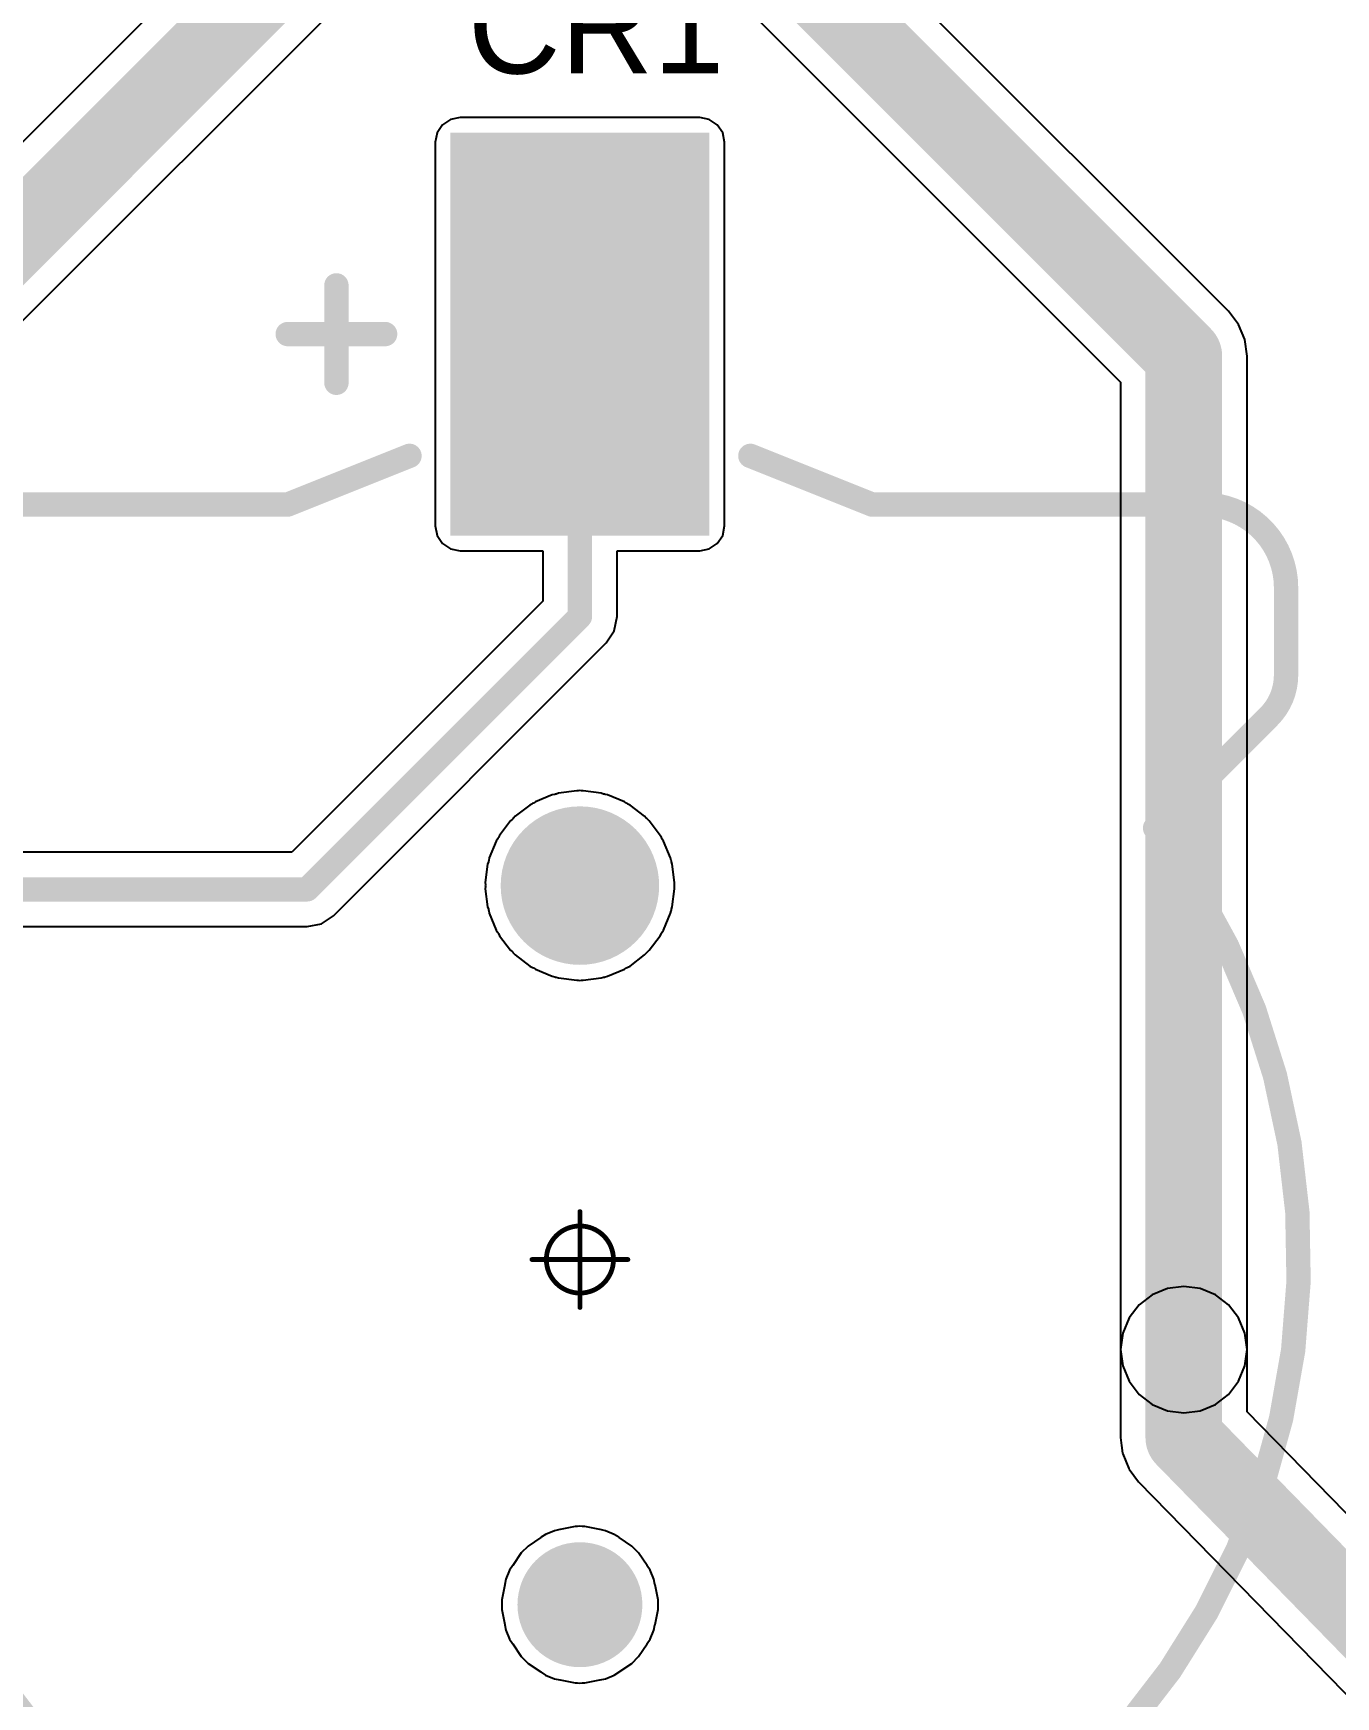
# Model space of a CAD drawing. Header units: millimetres. Extents: x 0.99 to 9.85, y 0.8 to 4.18.
# Drawn here: x 8.238 to 8.773, y 1.479 to 2.163 of the extents above; entities that cross this region are included whole.
import ezdxf

# ---------------------------------------------------------------- set-up
doc = ezdxf.new("R2010")
doc.units = ezdxf.units.MM
doc.header["$MEASUREMENT"] = 0
for name, color, linetype in [('BottomLayer', 5, 'Continuous'), ('BottomSolder', 6, 'Continuous'), ('Mechanical15', 56, 'Continuous'), ('MultiLayer', 9, 'Continuous'), ('PadHoleLayer', 156, 'Continuous'), ('TopLayer', 1, 'Continuous'), ('TopOverlay', 2, 'Continuous'), ('TopPaste', 8, 'Continuous'), ('TopSolder', 216, 'Continuous'), ('ViaHoleLayer', 16, 'Continuous')]:
    doc.layers.add(name, color=color, linetype=linetype)

# ---------------------------------------------------------------- blocks, each defined once
blk = doc.blocks.new('CR1220_A_69')
at = {"layer": 'BottomLayer'}
for points, const_width in [([(0.13927, 0, 1), (0.16781, 0, 1)], 0.02854), ([(-0.15256, 0, 1), (-0.13091, 0, 1)], 0.02165)]:
    blk.add_lwpolyline(points, format="xyb", close=True, dxfattribs=dict(at, const_width=const_width))
at = {"layer": 'BottomSolder'}
for points, const_width in [([(0.13727, 0, 1), (0.16981, 0, 1)], 0.03254), ([(-0.15456, 0, 1), (-0.12891, 0, 1)], 0.02565)]:
    blk.add_lwpolyline(points, format="xyb", close=True, dxfattribs=dict(at, const_width=const_width))
at = {"layer": 'Mechanical15', "const_width": 0.00197}
for points in [[(0, 0.01969), (0, -0.01969)], [(-0.01969, 0), (0.01969, 0)]]:
    blk.add_lwpolyline(points, dxfattribs=at)
at = {"layer": 'Mechanical15'}
for points, const_width in [([(-0.00049, 0.01969, 1), (0.00049, 0.01969, 1)], 0.000984), ([(0.01378, 0, 1), (-0.01378, 0, 1)], 0.00197), ([(-0.02018, 0, 1), (-0.01919, 0, 1)], 0.000984), ([(-0.01427, 0, 1), (-0.01329, 0, 1)], 0.000984), ([(0.01329, 0, 1), (0.01427, 0, 1)], 0.000984), ([(0.01919, 0, 1), (0.02018, 0, 1)], 0.000984), ([(-0.00049, -0.01969, 1), (0.00049, -0.01969, 1)], 0.000984)]:
    blk.add_lwpolyline(points, format="xyb", close=True, dxfattribs=dict(at, const_width=const_width))
at = {"layer": 'MultiLayer'}
for points, const_width in [([(0.13927, 0, 1), (0.16781, 0, 1)], 0.02854), ([(-0.15256, 0, 1), (-0.13091, 0, 1)], 0.02165)]:
    blk.add_lwpolyline(points, format="xyb", close=True, dxfattribs=dict(at, const_width=const_width))
at = {"layer": 'PadHoleLayer'}
for points, const_width in [([(0.13927, 0, 1), (0.16781, 0, 1)], 0.02854), ([(-0.15256, 0, 1), (-0.13091, 0, 1)], 0.02165)]:
    blk.add_lwpolyline(points, format="xyb", close=True, dxfattribs=dict(at, const_width=const_width))
at = {"layer": 'TopLayer'}
for points, const_width in [([(0.13927, 0, 1), (0.16781, 0, 1)], 0.02854), ([(-0.15256, 0, 1), (-0.13091, 0, 1)], 0.02165)]:
    blk.add_lwpolyline(points, format="xyb", close=True, dxfattribs=dict(at, const_width=const_width))
blk.add_solid([(0.30126, 0.04921), (0.30126, -0.04921), (0.45874, 0.04921), (0.45874, -0.04921)], dxfattribs=at)
at = {"layer": 'TopOverlay', "const_width": 0.01}
for points in [[(0.17717, -0.23622, -2), (0.17717, 0.23622)], [(0.31, -0.25586, -0.414214), (0.27586, -0.29)], [(0.24, -0.29, -0.198912), (0.22293, -0.28293)]]:
    blk.add_lwpolyline(points, format="xyb", dxfattribs=at)
for points in [[(0.31, 0.25586), (0.31, 0.12)], [(0.31, 0.12), (0.33, 0.07)], [(0.38, 0.12), (0.38, 0.08)], [(0.36, 0.1), (0.4, 0.1)], [(0.33, -0.07), (0.31, -0.12)], [(0.31, -0.12), (0.31, -0.25586)], [(0.18, -0.24), (0.19, -0.25)], [(0.19, -0.25), (0.22293, -0.28293)], [(0.24, -0.29), (0.27586, -0.29)]]:
    blk.add_lwpolyline(points, dxfattribs=at)
at = {"layer": 'TopOverlay', "const_width": 0.005}
for points in [[(0.3075, 0.12, 1), (0.3125, 0.12, 1)], [(0.3075, 0.12, 1), (0.3125, 0.12, 1)], [(0.3775, 0.12, 1), (0.3825, 0.12, 1)], [(0.3575, 0.1, 1), (0.3625, 0.1, 1)], [(0.3975, 0.1, 1), (0.4025, 0.1, 1)], [(0.3775, 0.08, 1), (0.3825, 0.08, 1)], [(0.3275, 0.07, 1), (0.3325, 0.07, 1)], [(0.3275, -0.07, 1), (0.3325, -0.07, 1)], [(0.3075, -0.12, 1), (0.3125, -0.12, 1)], [(0.3075, -0.12, 1), (0.3125, -0.12, 1)], [(0.17467, -0.23622, 1), (0.17967, -0.23622, 1)], [(0.1775, -0.24, 1), (0.1825, -0.24, 1)], [(0.1875, -0.25, 1), (0.1925, -0.25, 1)], [(0.1875, -0.25, 1), (0.1925, -0.25, 1)], [(0.3075, -0.25586, 1), (0.3125, -0.25586, 1)], [(0.3075, -0.25586, 1), (0.3125, -0.25586, 1)], [(0.22043, -0.28293, 1), (0.22543, -0.28293, 1)], [(0.22043, -0.28293, 1), (0.22543, -0.28293, 1)], [(0.2375, -0.29, 1), (0.2425, -0.29, 1)], [(0.2375, -0.29, 1), (0.2425, -0.29, 1)], [(0.27336, -0.29, 1), (0.27836, -0.29, 1)], [(0.27336, -0.29, 1), (0.27836, -0.29, 1)]]:
    blk.add_lwpolyline(points, format="xyb", close=True, dxfattribs=at)
at = {"layer": 'TopPaste'}
blk.add_solid([(0.30126, 0.04921), (0.30126, -0.04921), (0.45874, 0.04921), (0.45874, -0.04921)], dxfattribs=at)
at = {"layer": 'TopSolder'}
for points, const_width in [([(0.13727, 0, 1), (0.16981, 0, 1)], 0.03254), ([(-0.15456, 0, 1), (-0.12891, 0, 1)], 0.02565)]:
    blk.add_lwpolyline(points, format="xyb", close=True, dxfattribs=dict(at, const_width=const_width))
blk.add_solid([(0.29726, 0.05321), (0.29726, -0.05321), (0.46274, 0.05321), (0.46274, -0.05321)], dxfattribs=at)

msp = doc.modelspace()

# ---------------------------------------------------------------- linework, layer by layer
at = {"layer": 'BottomLayer'}
for p, q in [((8.46167, 1.85144), (8.45422, 1.85046)), ((8.46234, 1.8514), (8.46167, 1.85144)), ((8.463, 1.85153), (8.46234, 1.8514)), ((8.46366, 1.8514), (8.463, 1.85153)), ((8.46433, 1.85144), (8.46366, 1.8514)), ((8.47178, 1.85046), (8.46433, 1.85144)), ((8.4424, 1.84556), (8.43644, 1.84099)), ((8.4433, 1.84601), (8.4424, 1.84556)), ((8.44356, 1.84621), (8.4433, 1.84601)), ((8.44387, 1.84634), (8.44356, 1.84621)), ((8.4447, 1.8469), (8.44387, 1.84634)), ((8.45165, 1.84977), (8.4447, 1.8469)), ((8.45263, 1.84997), (8.45165, 1.84977)), ((8.45294, 1.85009), (8.45263, 1.84997)), ((8.45327, 1.85014), (8.45294, 1.85009)), ((8.45422, 1.85046), (8.45327, 1.85014)), ((8.47273, 1.85014), (8.47178, 1.85046)), ((8.47306, 1.85009), (8.47273, 1.85014)), ((8.47337, 1.84997), (8.47306, 1.85009)), ((8.47435, 1.84977), (8.47337, 1.84997)), ((8.4813, 1.8469), (8.47435, 1.84977)), ((8.48213, 1.84634), (8.4813, 1.8469)), ((8.48244, 1.84621), (8.48213, 1.84634)), ((8.4827, 1.84601), (8.48244, 1.84621)), ((8.4836, 1.84556), (8.4827, 1.84601)), ((8.48956, 1.84099), (8.4836, 1.84556)), ((8.43455, 1.83911), (8.42998, 1.83315)), ((8.43531, 1.83977), (8.43455, 1.83911)), ((8.43551, 1.84003), (8.43531, 1.83977)), ((8.43577, 1.84023), (8.43551, 1.84003)), ((8.43644, 1.84099), (8.43577, 1.84023)), ((8.49023, 1.84023), (8.48956, 1.84099)), ((8.49049, 1.84003), (8.49023, 1.84023)), ((8.49069, 1.83977), (8.49049, 1.84003)), ((8.49145, 1.83911), (8.49069, 1.83977)), ((8.49602, 1.83315), (8.49145, 1.83911)), ((8.42865, 1.83084), (8.42577, 1.8239)), ((8.42921, 1.83167), (8.42865, 1.83084)), ((8.42933, 1.83198), (8.42921, 1.83167)), ((8.42953, 1.83224), (8.42933, 1.83198)), ((8.42998, 1.83315), (8.42953, 1.83224)), ((8.49647, 1.83224), (8.49602, 1.83315)), ((8.49667, 1.83198), (8.49647, 1.83224)), ((8.49679, 1.83167), (8.49667, 1.83198)), ((8.49735, 1.83084), (8.49679, 1.83167)), ((8.50023, 1.8239), (8.49735, 1.83084)), ((8.42577, 1.8239), (8.42558, 1.82291)), ((8.50042, 1.82291), (8.50023, 1.8239)), ((8.42508, 1.82133), (8.4241, 1.81387)), ((8.42541, 1.82228), (8.42508, 1.82133)), ((8.42545, 1.82261), (8.42541, 1.82228)), ((8.42558, 1.82291), (8.42545, 1.82261)), ((8.50055, 1.82261), (8.50042, 1.82291)), ((8.50059, 1.82228), (8.50055, 1.82261)), ((8.50092, 1.82133), (8.50059, 1.82228)), ((8.5019, 1.81387), (8.50092, 1.82133)), ((8.4241, 1.81387), (8.42417, 1.81287)), ((8.42417, 1.81221), (8.4241, 1.81121)), ((8.4241, 1.81121), (8.42508, 1.80376)), ((8.42417, 1.81287), (8.42412, 1.81254)), ((8.42412, 1.81254), (8.42417, 1.81221)), ((8.50092, 1.80376), (8.5019, 1.81121)), ((8.50183, 1.81287), (8.5019, 1.81387)), ((8.50188, 1.81254), (8.50183, 1.81287)), ((8.50183, 1.81221), (8.50188, 1.81254)), ((8.5019, 1.81121), (8.50183, 1.81221)), ((8.42508, 1.80376), (8.42541, 1.80281)), ((8.50059, 1.80281), (8.50092, 1.80376)), ((8.42541, 1.80281), (8.42545, 1.80248)), ((8.42545, 1.80248), (8.42558, 1.80218)), ((8.42558, 1.80218), (8.42577, 1.80119)), ((8.42577, 1.80119), (8.42865, 1.79425)), ((8.49735, 1.79425), (8.50023, 1.80119)), ((8.50023, 1.80119), (8.50042, 1.80218)), ((8.50042, 1.80218), (8.50055, 1.80248)), ((8.50055, 1.80248), (8.50059, 1.80281)), ((8.42865, 1.79425), (8.42921, 1.79341)), ((8.42921, 1.79341), (8.42933, 1.79311)), ((8.42933, 1.79311), (8.42953, 1.79284)), ((8.42953, 1.79284), (8.42998, 1.79194)), ((8.42998, 1.79194), (8.43455, 1.78598)), ((8.49145, 1.78598), (8.49602, 1.79194)), ((8.49602, 1.79194), (8.49647, 1.79284)), ((8.49647, 1.79284), (8.49667, 1.79311)), ((8.49667, 1.79311), (8.49679, 1.79341)), ((8.49679, 1.79341), (8.49735, 1.79425)), ((8.43455, 1.78598), (8.43531, 1.78532)), ((8.43531, 1.78532), (8.43551, 1.78505)), ((8.43551, 1.78505), (8.43577, 1.78485)), ((8.43577, 1.78485), (8.43644, 1.7841)), ((8.43644, 1.7841), (8.4424, 1.77952)), ((8.4836, 1.77952), (8.48956, 1.7841)), ((8.48956, 1.7841), (8.49023, 1.78485)), ((8.49023, 1.78485), (8.49049, 1.78505)), ((8.49049, 1.78505), (8.49069, 1.78532)), ((8.49069, 1.78532), (8.49145, 1.78598)), ((8.4424, 1.77952), (8.4433, 1.77908)), ((8.4433, 1.77908), (8.44356, 1.77888)), ((8.44356, 1.77888), (8.44387, 1.77875)), ((8.44387, 1.77875), (8.4447, 1.77819)), ((8.4447, 1.77819), (8.45165, 1.77531)), ((8.47435, 1.77531), (8.4813, 1.77819)), ((8.4813, 1.77819), (8.48213, 1.77875)), ((8.48213, 1.77875), (8.48244, 1.77888)), ((8.48244, 1.77888), (8.4827, 1.77908)), ((8.4827, 1.77908), (8.4836, 1.77952)), ((8.45165, 1.77531), (8.45263, 1.77512)), ((8.45263, 1.77512), (8.45294, 1.77499)), ((8.45294, 1.77499), (8.45327, 1.77495)), ((8.45327, 1.77495), (8.45422, 1.77463)), ((8.45422, 1.77463), (8.46167, 1.77364)), ((8.46167, 1.77364), (8.46234, 1.77369)), ((8.46234, 1.77369), (8.463, 1.77356)), ((8.463, 1.77356), (8.46366, 1.77369)), ((8.46366, 1.77369), (8.46433, 1.77364)), ((8.46433, 1.77364), (8.47178, 1.77463)), ((8.47178, 1.77463), (8.47273, 1.77495)), ((8.47273, 1.77495), (8.47306, 1.77499)), ((8.47306, 1.77499), (8.47337, 1.77512)), ((8.47337, 1.77512), (8.47435, 1.77531)), ((8.70428, 1.64709), (8.69801, 1.64449)), ((8.711, 1.64797), (8.70428, 1.64709)), ((8.71772, 1.64709), (8.711, 1.64797)), ((8.72399, 1.64449), (8.71772, 1.64709)), ((8.69264, 1.64036), (8.68851, 1.63499)), ((8.69801, 1.64449), (8.69264, 1.64036)), ((8.72936, 1.64036), (8.72399, 1.64449)), ((8.73349, 1.63499), (8.72936, 1.64036)), ((8.68851, 1.63499), (8.68591, 1.62872)), ((8.73609, 1.62872), (8.73349, 1.63499)), ((8.68591, 1.62872), (8.68503, 1.622)), ((8.73697, 1.622), (8.73609, 1.62872)), ((8.68503, 1.622), (8.68503, 1.58589)), ((8.73697, 1.59647), (8.73697, 1.622)), ((9.09621, 1.22865), (8.73697, 1.59647)), ((8.68503, 1.58589), (8.68545, 1.58268)), ((8.68545, 1.58268), (8.68584, 1.57946)), ((8.68584, 1.57946), (8.68589, 1.57932)), ((8.68589, 1.57932), (8.68591, 1.57917)), ((8.68591, 1.57917), (8.68715, 1.57618)), ((8.68715, 1.57618), (8.68836, 1.57317)), ((8.68836, 1.57317), (8.68845, 1.57305)), ((8.68845, 1.57305), (8.68851, 1.5729)), ((8.68851, 1.5729), (8.69048, 1.57034)), ((8.69048, 1.57034), (8.69242, 1.56774)), ((8.69242, 1.56774), (9.05899, 1.19242)), ((8.44693, 1.54483), (8.44172, 1.54136)), ((8.44704, 1.54492), (8.44693, 1.54483)), ((8.44708, 1.54493), (8.44704, 1.54492)), ((8.44889, 1.54614), (8.44708, 1.54493)), ((8.45256, 1.54766), (8.44889, 1.54614)), ((8.45469, 1.54809), (8.45256, 1.54766)), ((8.45474, 1.54811), (8.45469, 1.54809)), ((8.45487, 1.54812), (8.45474, 1.54811)), ((8.46101, 1.54935), (8.45487, 1.54812)), ((8.46202, 1.54935), (8.46101, 1.54935)), ((8.463, 1.54954), (8.46202, 1.54935)), ((8.46398, 1.54935), (8.463, 1.54954)), ((8.46499, 1.54935), (8.46398, 1.54935)), ((8.47113, 1.54812), (8.46499, 1.54935)), ((8.47126, 1.54811), (8.47113, 1.54812)), ((8.4713, 1.54809), (8.47126, 1.54811)), ((8.47344, 1.54766), (8.4713, 1.54809)), ((8.47711, 1.54614), (8.47344, 1.54766)), ((8.47892, 1.54493), (8.47711, 1.54614)), ((8.47896, 1.54492), (8.47892, 1.54493)), ((8.47907, 1.54484), (8.47896, 1.54492)), ((8.48428, 1.54136), (8.47907, 1.54484)), ((8.43891, 1.53854), (8.43543, 1.53334)), ((8.44172, 1.54136), (8.43891, 1.53854)), ((8.44172, 1.54136), (8.44172, 1.54136)), ((8.48709, 1.53854), (8.48428, 1.54136)), ((8.49057, 1.53334), (8.48709, 1.53854)), ((8.48709, 1.53854), (8.48709, 1.53854)), ((8.43413, 1.53138), (8.4326, 1.52771)), ((8.43533, 1.53319), (8.43413, 1.53138)), ((8.43535, 1.53323), (8.43533, 1.53319)), ((8.43543, 1.53334), (8.43535, 1.53323)), ((8.49065, 1.53323), (8.49057, 1.53334)), ((8.49067, 1.53319), (8.49065, 1.53323)), ((8.49187, 1.53138), (8.49067, 1.53319)), ((8.4934, 1.52771), (8.49187, 1.53138)), ((8.43214, 1.5254), (8.43092, 1.51926)), ((8.43216, 1.52553), (8.43214, 1.5254)), ((8.43218, 1.52557), (8.43216, 1.52553)), ((8.4326, 1.52771), (8.43218, 1.52557)), ((8.49382, 1.52557), (8.4934, 1.52771)), ((8.49384, 1.52553), (8.49382, 1.52557)), ((8.49386, 1.5254), (8.49384, 1.52553)), ((8.49508, 1.51926), (8.49386, 1.5254)), ((8.43092, 1.51926), (8.43092, 1.51528)), ((8.49508, 1.51528), (8.49508, 1.51926)), ((8.43092, 1.51528), (8.43214, 1.50914)), ((8.49386, 1.50914), (8.49508, 1.51528)), ((8.43214, 1.50914), (8.43216, 1.509)), ((8.43216, 1.509), (8.43218, 1.50896)), ((8.43218, 1.50896), (8.4326, 1.50683)), ((8.4326, 1.50683), (8.43413, 1.50315)), ((8.43413, 1.50315), (8.43533, 1.50135)), ((8.49067, 1.50135), (8.49187, 1.50315)), ((8.49187, 1.50315), (8.4934, 1.50683)), ((8.4934, 1.50683), (8.49382, 1.50896)), ((8.49382, 1.50896), (8.49384, 1.509)), ((8.49384, 1.509), (8.49386, 1.50914)), ((8.43533, 1.50135), (8.43535, 1.5013)), ((8.43535, 1.5013), (8.43543, 1.5012)), ((8.43543, 1.5012), (8.43891, 1.49599)), ((8.43891, 1.49599), (8.43891, 1.49599)), ((8.43891, 1.49599), (8.44172, 1.49318)), ((8.48428, 1.49318), (8.48709, 1.49599)), ((8.48709, 1.49599), (8.49057, 1.5012)), ((8.49057, 1.5012), (8.49065, 1.5013)), ((8.49065, 1.5013), (8.49067, 1.50135)), ((8.44172, 1.49318), (8.44693, 1.4897)), ((8.44693, 1.4897), (8.44704, 1.48962)), ((8.44704, 1.48962), (8.44708, 1.4896)), ((8.44708, 1.4896), (8.44889, 1.48839)), ((8.47711, 1.48839), (8.47892, 1.4896)), ((8.47892, 1.4896), (8.47896, 1.48962)), ((8.47896, 1.48962), (8.47907, 1.4897)), ((8.47907, 1.4897), (8.48428, 1.49318)), ((8.48428, 1.49318), (8.48428, 1.49318)), ((8.44889, 1.48839), (8.45256, 1.48687)), ((8.45256, 1.48687), (8.45469, 1.48645)), ((8.45469, 1.48645), (8.45474, 1.48643)), ((8.45474, 1.48643), (8.45487, 1.48641)), ((8.45487, 1.48641), (8.46101, 1.48519)), ((8.46101, 1.48519), (8.46202, 1.48519)), ((8.46202, 1.48519), (8.463, 1.48499)), ((8.463, 1.48499), (8.46398, 1.48519)), ((8.46398, 1.48519), (8.46499, 1.48519)), ((8.46499, 1.48519), (8.47113, 1.48641)), ((8.47113, 1.48641), (8.47126, 1.48643)), ((8.47126, 1.48643), (8.47131, 1.48645)), ((8.47131, 1.48645), (8.47344, 1.48687)), ((8.47344, 1.48687), (8.47711, 1.48839))]:
    msp.add_line(p, q, dxfattribs=at)
at = {"layer": 'BottomLayer', "const_width": 0.0315}
for points in [[(8.711, 1.58589), (8.711, 1.622)], [(8.711, 1.58589), (9.08794, 1.19994)]]:
    msp.add_lwpolyline(points, dxfattribs=at)
at = {"layer": 'BottomLayer'}
for points, const_width in [([(8.70313, 1.622, 1), (8.71887, 1.622, 1)], 0.01575), ([(8.70608, 1.622, 1), (8.71592, 1.622, 1)], 0.00984), ([(8.70313, 1.58589, 1), (8.71887, 1.58589, 1)], 0.01575), ([(8.70313, 1.58589, 1), (8.71887, 1.58589, 1)], 0.01575)]:
    msp.add_lwpolyline(points, format="xyb", close=True, dxfattribs=dict(at, const_width=const_width))
at = {"layer": 'BottomSolder', "const_width": 0.01384}
msp.add_lwpolyline([(8.70408, 1.622, 1), (8.71792, 1.622, 1)], format="xyb", close=True, dxfattribs=at)
at = {"layer": 'MultiLayer', "const_width": 0.00984}
msp.add_lwpolyline([(8.70608, 1.622, 1), (8.71592, 1.622, 1)], format="xyb", close=True, dxfattribs=at)
at = {"layer": 'TopLayer'}
for p, q in [((8.72936, 2.04836), (8.54195, 2.23578)), ((8.32861, 2.21234), (8.20184, 2.08557)), ((8.51283, 2.19145), (8.68503, 2.01924)), ((8.23097, 2.04124), (8.37295, 2.18322)), ((8.40658, 2.12495), (8.40437, 2.12164)), ((8.40989, 2.12716), (8.40658, 2.12495)), ((8.41379, 2.12794), (8.40989, 2.12716)), ((8.51221, 2.12794), (8.41379, 2.12794)), ((8.51611, 2.12716), (8.51221, 2.12794)), ((8.51942, 2.12495), (8.51611, 2.12716)), ((8.52163, 2.12164), (8.51942, 2.12495)), ((8.40437, 2.12164), (8.40359, 2.11774)), ((8.40359, 2.11774), (8.40359, 1.96026)), ((8.52241, 2.11774), (8.52163, 2.12164)), ((8.52241, 1.96026), (8.52241, 2.11774)), ((8.73349, 2.04299), (8.72936, 2.04836)), ((8.73609, 2.03672), (8.73349, 2.04299)), ((8.73697, 2.03), (8.73609, 2.03672)), ((8.73697, 1.622), (8.73697, 2.03)), ((8.68503, 2.01924), (8.68503, 1.622)), ((8.40359, 1.96026), (8.40437, 1.95636)), ((8.40437, 1.95636), (8.40658, 1.95305)), ((8.51942, 1.95305), (8.52163, 1.95636)), ((8.52163, 1.95636), (8.52241, 1.96026)), ((8.40658, 1.95305), (8.40989, 1.95084)), ((8.40989, 1.95084), (8.41379, 1.95006)), ((8.41379, 1.95006), (8.44771, 1.95006)), ((8.44771, 1.95006), (8.44771, 1.92933)), ((8.47829, 1.923), (8.47829, 1.95006)), ((8.47829, 1.95006), (8.51221, 1.95006)), ((8.51221, 1.95006), (8.51611, 1.95084)), ((8.51611, 1.95084), (8.51942, 1.95305)), ((8.44771, 1.92933), (8.34467, 1.82629)), ((8.47713, 1.91715), (8.47829, 1.923)), ((8.47381, 1.91219), (8.47713, 1.91715)), ((8.36181, 1.80019), (8.47381, 1.91219)), ((8.46167, 1.85144), (8.45422, 1.85046)), ((8.46234, 1.8514), (8.46167, 1.85144)), ((8.463, 1.85153), (8.46234, 1.8514)), ((8.46366, 1.8514), (8.463, 1.85153)), ((8.46433, 1.85144), (8.46366, 1.8514)), ((8.47178, 1.85046), (8.46433, 1.85144)), ((8.4424, 1.84556), (8.43644, 1.84099)), ((8.4433, 1.84601), (8.4424, 1.84556)), ((8.44356, 1.84621), (8.4433, 1.84601)), ((8.44387, 1.84634), (8.44356, 1.84621)), ((8.4447, 1.8469), (8.44387, 1.84634)), ((8.45165, 1.84977), (8.4447, 1.8469)), ((8.45263, 1.84997), (8.45165, 1.84977)), ((8.45294, 1.85009), (8.45263, 1.84997)), ((8.45327, 1.85014), (8.45294, 1.85009)), ((8.45422, 1.85046), (8.45327, 1.85014)), ((8.47273, 1.85014), (8.47178, 1.85046)), ((8.47306, 1.85009), (8.47273, 1.85014)), ((8.47337, 1.84997), (8.47306, 1.85009)), ((8.47435, 1.84977), (8.47337, 1.84997)), ((8.4813, 1.8469), (8.47435, 1.84977)), ((8.48213, 1.84634), (8.4813, 1.8469)), ((8.48244, 1.84621), (8.48213, 1.84634)), ((8.4827, 1.84601), (8.48244, 1.84621)), ((8.4836, 1.84556), (8.4827, 1.84601)), ((8.48956, 1.84099), (8.4836, 1.84556)), ((8.43455, 1.83911), (8.42998, 1.83315)), ((8.43531, 1.83977), (8.43455, 1.83911)), ((8.43551, 1.84003), (8.43531, 1.83977)), ((8.43577, 1.84023), (8.43551, 1.84003)), ((8.43644, 1.84099), (8.43577, 1.84023)), ((8.49023, 1.84023), (8.48956, 1.84099)), ((8.49049, 1.84003), (8.49023, 1.84023)), ((8.49069, 1.83977), (8.49049, 1.84003)), ((8.49145, 1.83911), (8.49069, 1.83977)), ((8.49602, 1.83315), (8.49145, 1.83911)), ((8.42865, 1.83084), (8.42577, 1.8239)), ((8.42921, 1.83167), (8.42865, 1.83084)), ((8.42933, 1.83198), (8.42921, 1.83167)), ((8.42953, 1.83224), (8.42933, 1.83198)), ((8.42998, 1.83315), (8.42953, 1.83224)), ((8.49647, 1.83224), (8.49602, 1.83315)), ((8.49667, 1.83198), (8.49647, 1.83224)), ((8.49679, 1.83167), (8.49667, 1.83198)), ((8.49735, 1.83084), (8.49679, 1.83167)), ((8.50023, 1.8239), (8.49735, 1.83084)), ((8.34467, 1.82629), (8.045, 1.82629)), ((8.42577, 1.8239), (8.42558, 1.82291)), ((8.50042, 1.82291), (8.50023, 1.8239)), ((8.42508, 1.82133), (8.4241, 1.81387)), ((8.42541, 1.82228), (8.42508, 1.82133)), ((8.42545, 1.82261), (8.42541, 1.82228)), ((8.42558, 1.82291), (8.42545, 1.82261)), ((8.50055, 1.82261), (8.50042, 1.82291)), ((8.50059, 1.82228), (8.50055, 1.82261)), ((8.50092, 1.82133), (8.50059, 1.82228)), ((8.5019, 1.81387), (8.50092, 1.82133)), ((8.4241, 1.81387), (8.42417, 1.81287)), ((8.42417, 1.81221), (8.4241, 1.81121)), ((8.4241, 1.81121), (8.42508, 1.80376)), ((8.42417, 1.81287), (8.42412, 1.81254)), ((8.42412, 1.81254), (8.42417, 1.81221)), ((8.50092, 1.80376), (8.5019, 1.81121)), ((8.50183, 1.81287), (8.5019, 1.81387)), ((8.50188, 1.81254), (8.50183, 1.81287)), ((8.50183, 1.81221), (8.50188, 1.81254)), ((8.5019, 1.81121), (8.50183, 1.81221)), ((8.42508, 1.80376), (8.42541, 1.80281)), ((8.50059, 1.80281), (8.50092, 1.80376)), ((8.351, 1.79571), (8.35685, 1.79687)), ((8.35685, 1.79687), (8.36181, 1.80019)), ((8.42541, 1.80281), (8.42545, 1.80248)), ((8.42545, 1.80248), (8.42558, 1.80218)), ((8.42558, 1.80218), (8.42577, 1.80119)), ((8.42577, 1.80119), (8.42865, 1.79425)), ((8.49735, 1.79425), (8.50023, 1.80119)), ((8.50023, 1.80119), (8.50042, 1.80218)), ((8.50042, 1.80218), (8.50055, 1.80248)), ((8.50055, 1.80248), (8.50059, 1.80281)), ((8.05133, 1.79571), (8.351, 1.79571)), ((8.42865, 1.79425), (8.42921, 1.79341)), ((8.42921, 1.79341), (8.42933, 1.79311)), ((8.42933, 1.79311), (8.42953, 1.79284)), ((8.42953, 1.79284), (8.42998, 1.79194)), ((8.42998, 1.79194), (8.43455, 1.78598)), ((8.49145, 1.78598), (8.49602, 1.79194)), ((8.49602, 1.79194), (8.49647, 1.79284)), ((8.49647, 1.79284), (8.49667, 1.79311)), ((8.49667, 1.79311), (8.49679, 1.79341)), ((8.49679, 1.79341), (8.49735, 1.79425)), ((8.43455, 1.78598), (8.43531, 1.78532)), ((8.43531, 1.78532), (8.43551, 1.78505)), ((8.43551, 1.78505), (8.43577, 1.78485)), ((8.43577, 1.78485), (8.43644, 1.7841)), ((8.43644, 1.7841), (8.4424, 1.77952)), ((8.4836, 1.77952), (8.48956, 1.7841)), ((8.48956, 1.7841), (8.49023, 1.78485)), ((8.49023, 1.78485), (8.49049, 1.78505)), ((8.49049, 1.78505), (8.49069, 1.78532)), ((8.49069, 1.78532), (8.49145, 1.78598)), ((8.4424, 1.77952), (8.4433, 1.77908)), ((8.4433, 1.77908), (8.44356, 1.77888)), ((8.44356, 1.77888), (8.44387, 1.77875)), ((8.44387, 1.77875), (8.4447, 1.77819)), ((8.4447, 1.77819), (8.45165, 1.77531)), ((8.47435, 1.77531), (8.4813, 1.77819)), ((8.4813, 1.77819), (8.48213, 1.77875)), ((8.48213, 1.77875), (8.48244, 1.77888)), ((8.48244, 1.77888), (8.4827, 1.77908)), ((8.4827, 1.77908), (8.4836, 1.77952)), ((8.45165, 1.77531), (8.45263, 1.77512)), ((8.45263, 1.77512), (8.45294, 1.77499)), ((8.45294, 1.77499), (8.45327, 1.77495)), ((8.45327, 1.77495), (8.45422, 1.77463)), ((8.45422, 1.77463), (8.46167, 1.77364)), ((8.46167, 1.77364), (8.46234, 1.77369)), ((8.46234, 1.77369), (8.463, 1.77356)), ((8.463, 1.77356), (8.46366, 1.77369)), ((8.46366, 1.77369), (8.46433, 1.77364)), ((8.46433, 1.77364), (8.47178, 1.77463)), ((8.47178, 1.77463), (8.47273, 1.77495)), ((8.47273, 1.77495), (8.47306, 1.77499)), ((8.47306, 1.77499), (8.47337, 1.77512)), ((8.47337, 1.77512), (8.47435, 1.77531)), ((8.68503, 1.622), (8.68591, 1.61528)), ((8.73609, 1.61528), (8.73697, 1.622)), ((8.68591, 1.61528), (8.68851, 1.60901)), ((8.73349, 1.60901), (8.73609, 1.61528)), ((8.68851, 1.60901), (8.69264, 1.60364)), ((8.72936, 1.60364), (8.73349, 1.60901)), ((8.69264, 1.60364), (8.69801, 1.59951)), ((8.69801, 1.59951), (8.70428, 1.59691)), ((8.71772, 1.59691), (8.72399, 1.59951)), ((8.72399, 1.59951), (8.72936, 1.60364)), ((8.70428, 1.59691), (8.711, 1.59603)), ((8.711, 1.59603), (8.71772, 1.59691)), ((8.44693, 1.54483), (8.44172, 1.54136)), ((8.44704, 1.54492), (8.44693, 1.54483)), ((8.44708, 1.54493), (8.44704, 1.54492)), ((8.44889, 1.54614), (8.44708, 1.54493)), ((8.45256, 1.54766), (8.44889, 1.54614)), ((8.45469, 1.54809), (8.45256, 1.54766)), ((8.45474, 1.54811), (8.45469, 1.54809)), ((8.45487, 1.54812), (8.45474, 1.54811)), ((8.46101, 1.54935), (8.45487, 1.54812)), ((8.46202, 1.54935), (8.46101, 1.54935)), ((8.463, 1.54954), (8.46202, 1.54935)), ((8.46398, 1.54935), (8.463, 1.54954)), ((8.46499, 1.54935), (8.46398, 1.54935)), ((8.47113, 1.54812), (8.46499, 1.54935)), ((8.47126, 1.54811), (8.47113, 1.54812)), ((8.4713, 1.54809), (8.47126, 1.54811)), ((8.47344, 1.54766), (8.4713, 1.54809)), ((8.47711, 1.54614), (8.47344, 1.54766)), ((8.47892, 1.54493), (8.47711, 1.54614)), ((8.47896, 1.54492), (8.47892, 1.54493)), ((8.47907, 1.54484), (8.47896, 1.54492)), ((8.48428, 1.54136), (8.47907, 1.54484)), ((8.43891, 1.53854), (8.43543, 1.53334)), ((8.44172, 1.54136), (8.43891, 1.53854)), ((8.44172, 1.54136), (8.44172, 1.54136)), ((8.48709, 1.53854), (8.48428, 1.54136)), ((8.49057, 1.53334), (8.48709, 1.53854)), ((8.48709, 1.53854), (8.48709, 1.53854)), ((8.43413, 1.53138), (8.4326, 1.52771)), ((8.43533, 1.53319), (8.43413, 1.53138)), ((8.43535, 1.53323), (8.43533, 1.53319)), ((8.43543, 1.53334), (8.43535, 1.53323)), ((8.49065, 1.53323), (8.49057, 1.53334)), ((8.49067, 1.53319), (8.49065, 1.53323)), ((8.49187, 1.53138), (8.49067, 1.53319)), ((8.4934, 1.52771), (8.49187, 1.53138)), ((8.43214, 1.5254), (8.43092, 1.51926)), ((8.43216, 1.52553), (8.43214, 1.5254)), ((8.43218, 1.52557), (8.43216, 1.52553)), ((8.4326, 1.52771), (8.43218, 1.52557)), ((8.49382, 1.52557), (8.4934, 1.52771)), ((8.49384, 1.52553), (8.49382, 1.52557)), ((8.49386, 1.5254), (8.49384, 1.52553)), ((8.49508, 1.51926), (8.49386, 1.5254)), ((8.43092, 1.51926), (8.43092, 1.51528)), ((8.49508, 1.51528), (8.49508, 1.51926)), ((8.43092, 1.51528), (8.43214, 1.50914)), ((8.49386, 1.50914), (8.49508, 1.51528)), ((8.43214, 1.50914), (8.43216, 1.509)), ((8.43216, 1.509), (8.43218, 1.50896)), ((8.43218, 1.50896), (8.4326, 1.50683)), ((8.4326, 1.50683), (8.43413, 1.50315)), ((8.43413, 1.50315), (8.43533, 1.50135)), ((8.49067, 1.50135), (8.49187, 1.50315)), ((8.49187, 1.50315), (8.4934, 1.50683)), ((8.4934, 1.50683), (8.49382, 1.50896)), ((8.49382, 1.50896), (8.49384, 1.509)), ((8.49384, 1.509), (8.49386, 1.50914)), ((8.43533, 1.50135), (8.43535, 1.5013)), ((8.43535, 1.5013), (8.43543, 1.5012)), ((8.43543, 1.5012), (8.43891, 1.49599)), ((8.43891, 1.49599), (8.43891, 1.49599)), ((8.43891, 1.49599), (8.44172, 1.49318)), ((8.48428, 1.49318), (8.48709, 1.49599)), ((8.48709, 1.49599), (8.49057, 1.5012)), ((8.49057, 1.5012), (8.49065, 1.5013)), ((8.49065, 1.5013), (8.49067, 1.50135)), ((8.44172, 1.49318), (8.44693, 1.4897)), ((8.44693, 1.4897), (8.44704, 1.48962)), ((8.44704, 1.48962), (8.44708, 1.4896)), ((8.44708, 1.4896), (8.44889, 1.48839)), ((8.47711, 1.48839), (8.47892, 1.4896)), ((8.47892, 1.4896), (8.47896, 1.48962)), ((8.47896, 1.48962), (8.47907, 1.4897)), ((8.47907, 1.4897), (8.48428, 1.49318)), ((8.48428, 1.49318), (8.48428, 1.49318)), ((8.44889, 1.48839), (8.45256, 1.48687)), ((8.45256, 1.48687), (8.45469, 1.48645)), ((8.45469, 1.48645), (8.45474, 1.48643)), ((8.45474, 1.48643), (8.45487, 1.48641)), ((8.45487, 1.48641), (8.46101, 1.48519)), ((8.46101, 1.48519), (8.46202, 1.48519)), ((8.46202, 1.48519), (8.463, 1.48499)), ((8.463, 1.48499), (8.46398, 1.48519)), ((8.46398, 1.48519), (8.46499, 1.48519)), ((8.46499, 1.48519), (8.47113, 1.48641)), ((8.47113, 1.48641), (8.47126, 1.48643)), ((8.47126, 1.48643), (8.47131, 1.48645)), ((8.47131, 1.48645), (8.47344, 1.48687)), ((8.47344, 1.48687), (8.47711, 1.48839))]:
    msp.add_line(p, q, dxfattribs=at)
for points, const_width in [([(8.52358, 2.21742), (8.711, 2.03)], 0.0315), ([(8.2126, 2.0596), (8.35458, 2.20158)], 0.0315), ([(8.463, 1.923), (8.463, 2.039)], 0.01), ([(8.711, 1.622), (8.711, 2.03)], 0.0315), ([(8.351, 1.811), (8.463, 1.923)], 0.01), ([(8.045, 1.811), (8.351, 1.811)], 0.01)]:
    msp.add_lwpolyline(points, dxfattribs=dict(at, const_width=const_width))
for points, const_width in [([(8.4605, 2.039, 1), (8.4655, 2.039, 1)], 0.005), ([(8.70313, 2.03, 1), (8.71887, 2.03, 1)], 0.01575), ([(8.70313, 2.03, 1), (8.71887, 2.03, 1)], 0.01575), ([(8.4605, 1.923, 1), (8.4655, 1.923, 1)], 0.005), ([(8.4605, 1.923, 1), (8.4655, 1.923, 1)], 0.005), ([(8.3485, 1.811, 1), (8.3535, 1.811, 1)], 0.005), ([(8.3485, 1.811, 1), (8.3535, 1.811, 1)], 0.005), ([(8.70313, 1.622, 1), (8.71887, 1.622, 1)], 0.01575), ([(8.70608, 1.622, 1), (8.71592, 1.622, 1)], 0.00984)]:
    msp.add_lwpolyline(points, format="xyb", close=True, dxfattribs=dict(at, const_width=const_width))
at = {"layer": 'TopSolder', "const_width": 0.01384}
msp.add_lwpolyline([(8.70408, 1.622, 1), (8.71792, 1.622, 1)], format="xyb", close=True, dxfattribs=at)
at = {"layer": 'ViaHoleLayer', "const_width": 0.00492}
msp.add_lwpolyline([(8.70854, 1.622, 1), (8.71346, 1.622, 1)], format="xyb", close=True, dxfattribs=at)

# ---------------------------------------------------------------- block references
at = {"rotation": 90}
msp.add_blockref('CR1220_A_69', (8.463, 1.659), dxfattribs=at)

# ---------------------------------------------------------------- texts
at = {"layer": 'TopOverlay'}
msp.add_text('CR1', height=0.03937, dxfattribs=at).set_placement((8.417, 2.146))

doc.saveas('drawing.dxf')
